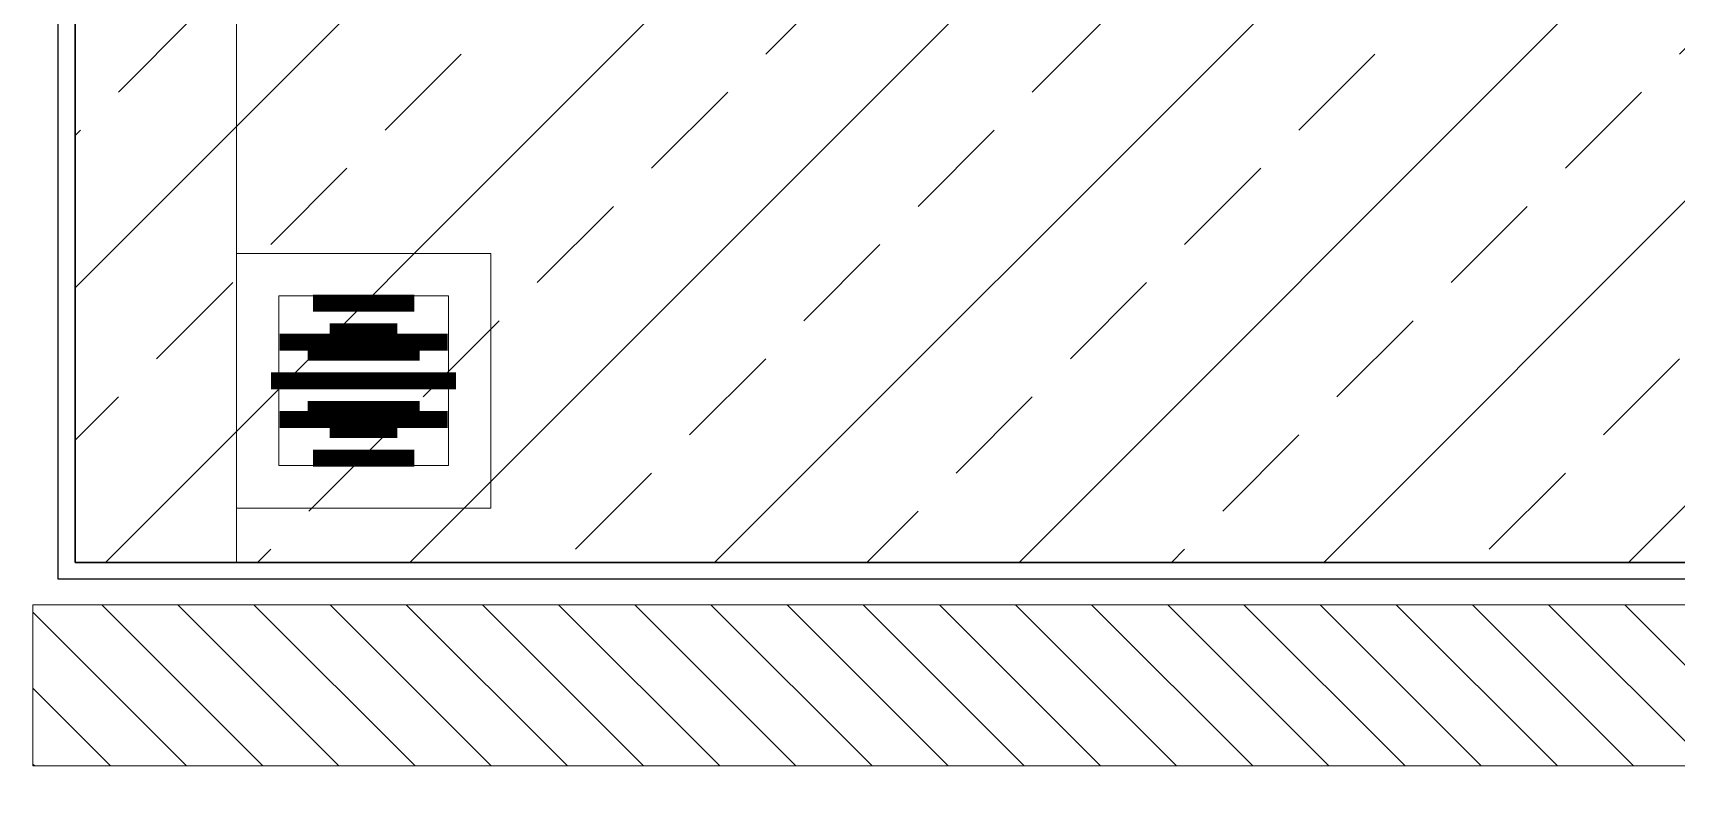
# Model space of a CAD drawing. Header units: millimetres. Extents: x -343543 to 400519, y -115663 to 104219.
# Drawn here: x -231249 to -230280, y 5473 to 5917 of the extents above; entities that cross this region are included whole.
import ezdxf

# ---------------------------------------------------------------- set-up
doc = ezdxf.new("R2010")
doc.units = ezdxf.units.MM
doc.layers.get('0').update_dxf_attribs({"color": 231, "lineweight": 0})
for name, color, linetype, lineweight in [('A-CLNG', 157, 'Continuous', 25), ('A-PATT', 252, 'Continuous', 9), ('A-SYMBOLS', 10, 'Continuous', 13), ('XREF MAT BANG TUONG XAY$0$01.Xref _MB T1$0$A-FURN', 8, 'Continuous', 5), ('XREF MAT BANG TUONG XAY$0$01.Xref _MB T1$0$A-FURN @ 50', 8, 'Continuous', 5), ('XREF MAT BANG TUONG XAY$0$01.Xref _MB T1$0$A-FURN @ 75', 8, 'Continuous', 5), ('XREF MAT BANG TUONG XAY$0$01.Xref _MB T1$0$A-TEXT', 8, 'Continuous', 25), ('XREF MAT BANG TUONG XAY$0$A-WALL-INT', 8, 'Continuous', 9)]:
    doc.layers.add(name, color=color, linetype=linetype, lineweight=lineweight)
for name, color, linetype in [('XREF MAT BANG TUONG XAY$0$A-FNSH', 8, 'Continuous'), ('XREF MAT BANG TUONG XAY$0$A-FURN', 8, 'Continuous'), ('XREF MAT BANG TUONG XAY$0$A-PATT', 8, 'Continuous')]:
    doc.layers.add(name, color=color, linetype=linetype)

# ---------------------------------------------------------------- blocks, each defined once
blk = doc.blocks.new('XREF MAT BANG TUONG XAY$0$01.Xref _MB T1$0$Drain')
at = {"color": 8}
blk.add_lwpolyline([(-1.2, -1.2), (1.2, -1.2), (1.2, 1.2), (-1.2, 1.2)], close=True, dxfattribs=at)
at = {"color": 8, "const_width": 0.16}
for points in [[(0, 0.873), (0, -0.873)], [(-0.365, 0.793), (-0.365, -0.793)], [(0.365, 0.793), (0.365, -0.793)], [(-0.731, 0.478), (-0.731, -0.478)], [(0.731, 0.478), (0.731, -0.478)]]:
    blk.add_lwpolyline(points, dxfattribs=at)
blk = doc.blocks.new('*U3468')
at = {"layer": 'XREF MAT BANG TUONG XAY$0$01.Xref _MB T1$0$A-FURN @ 50', "color": 8, "xscale": 41.66666666666719, "yscale": 41.66666666666719, "zscale": 41.66666666666719, "rotation": 90}
blk.add_blockref('XREF MAT BANG TUONG XAY$0$01.Xref _MB T1$0$Drain', (-405, 2712), dxfattribs=at)
at = {"layer": 'XREF MAT BANG TUONG XAY$0$01.Xref _MB T1$0$A-FURN @ 75', "color": 8, "xscale": 62.50000000000078, "yscale": 62.50000000000078, "zscale": 62.50000000000078, "rotation": 90}
blk.add_blockref('XREF MAT BANG TUONG XAY$0$01.Xref _MB T1$0$Drain', (-405, 2712), dxfattribs=at)
blk = doc.blocks.new('*U225')
at = {"layer": 'XREF MAT BANG TUONG XAY$0$A-PATT'}
h = blk.add_hatch(dxfattribs=at)
h.set_pattern_fill('ANSI31', color=8, scale=10)
h.set_pattern_definition([(45, (36641.79, -11178.564), (-22.45064, 22.45064), [])])
h.paths.add_polyline_path([(-38.7, 47.5), (1156.3, 47.5), (1156.3, -47.5), (-38.7, -47.5)])
at = {"layer": 'XREF MAT BANG TUONG XAY$0$A-WALL-INT', "color": 8}
blk.add_lwpolyline([(-38.7, 47.5), (1156.3, 47.5), (1156.3, -47.5), (-38.7, -47.5)], close=True, dxfattribs=at)
blk = doc.blocks.new('XREF MAT BANG TUONG XAY$0$01.Xref _MB T1$0$Phong tam')
at = {"layer": 'XREF MAT BANG TUONG XAY$0$01.Xref _MB T1$0$A-FURN', "color": 8, "elevation": 0}
blk.add_lwpolyline([(-330, 3585), (-235, 3585), (-235, 2605), (-330, 2605)], close=True, dxfattribs=at)
at = {"layer": 'XREF MAT BANG TUONG XAY$0$01.Xref _MB T1$0$A-FURN', "linetype": 'Continuous'}
blk.add_blockref('*U3468', (0, 0), dxfattribs=at)
at = {"layer": 'XREF MAT BANG TUONG XAY$0$A-FURN', "color": 8, "rotation": 180}
blk.add_blockref('*U225', (-248.7, 2532.5), dxfattribs=at)
blk = doc.blocks.new('01.Xref _MB T1')
at = {"layer": 'XREF MAT BANG TUONG XAY$0$A-FNSH', "color": 8}
for points in [[(32825.00096, 5459.99999), (32825.00096, 5604.99999), (31630.0013, 5604.99999), (31630.0013, 6584.99999), (32825.0013, 6584.99999), (32825.0013, 6729.99999), (31630.0013, 6729.99999), (31630.0013, 7709.99999), (32825.00071, 7709.99999), (32825.00071, 7854.99999), (31630.0013, 7854.99999), (31630.0013, 8834.99999), (32825.00067, 8834.99999), (32825.00067, 8979.99999), (31630.00143, 8980.00015), (31630.01054, 9964.99999), (32975.0013, 9964.99999), (32975.0013, 10224.99999)], [(32815.00096, 5469.99999), (32815.00096, 5594.99999), (31620.0013, 5594.99999), (31620.0013, 6594.99999), (32815.0013, 6594.99999), (32815.0013, 6719.99999), (31620.0013, 6719.99999), (31620.0013, 7719.99999), (32815.00071, 7719.99999), (32815.00071, 7844.99999), (31620.0013, 7844.99999), (31620.0013, 8844.99999), (32815.00067, 8844.99999), (32815.00067, 8969.99999), (31620.00134, 8970.00015), (31620.01063, 9974.99999), (32965.0013, 9974.99999), (32965.0013, 10214.99999)]]:
    blk.add_lwpolyline(points, dxfattribs=at)
at = {"layer": 'XREF MAT BANG TUONG XAY$0$01.Xref _MB T1$0$A-TEXT', "color": 8, "xscale": -1}
blk.add_blockref('XREF MAT BANG TUONG XAY$0$01.Xref _MB T1$0$Phong tam', (31395.0001, 2999.99999), dxfattribs=at)

msp = doc.modelspace()

# ---------------------------------------------------------------- block references
at = {"layer": 'A-SYMBOLS'}
msp.add_blockref('01.Xref _MB T1', (-262854.02, 0), dxfattribs=at)

# ---------------------------------------------------------------- next in the draw order: hatches: boundary and pattern name
at = {"layer": 'A-PATT'}
h = msp.add_hatch(dxfattribs=at)
h.set_pattern_fill('ANSI33', color=256, scale=20, double=1)
h.set_pattern_definition([(45, (-262854.02, -1e-05), (-89.80256, 89.80256), []), (45, (-262764.22, -1e-05), (-89.80256, 89.80256), [63.5, -31.75])])
h.paths.add_polyline_path([(-227039.02, 9965), (-231224.02, 9965), (-231224.02, 8980), (-230029.03, 8980), (-230029.03, 8835), (-231224.03, 8835), (-231224.03, 7855), (-230029.03, 7855), (-230029.03, 7710), (-231224.03, 7710), (-231224.03, 6730), (-230029.03, 6730), (-230029.03, 6585), (-231224.03, 6585), (-231224.03, 5605), (-230029.03, 5605), (-230029.03, 5460), (-231224.03, 5460), (-231224.03, 4480), (-229674.03, 4480), (-229674.03, 4135), (-229819.03, 4135), (-229819.03, 4335), (-231224.03, 4335), (-231224.03, 3235), (-229819.03, 3235), (-229819.03, 3435), (-229674.03, 3435), (-229674.03, 3235), (-228584.03, 3235), (-228584.03, 3435), (-228439.03, 3435), (-228439.03, 3235), (-227129.01, 3235), (-227129.01, 3425), (-227039.01, 3425), (-227039.01, 4335), (-228439.03, 4335), (-228439.03, 4135), (-228584.03, 4135), (-228584.03, 4480), (-227039.02, 4480)])

# ---------------------------------------------------------------- next in the draw order: linework, layer by layer
at = {"layer": 'A-CLNG', "color": 251}
msp.add_lwpolyline([(-227039.02, 4480), (-227039.02, 9965), (-231224.02, 9965), (-231224.02, 8980), (-230029.03, 8980), (-230029.03, 8835), (-231224.03, 8835), (-231224.03, 7855), (-230029.03, 7855), (-230029.03, 7710), (-231224.03, 7710), (-231224.03, 6730), (-230029.03, 6730), (-230029.03, 6585), (-231224.03, 6585), (-231224.03, 5605), (-230029.03, 5605), (-230029.03, 5460)], dxfattribs=at)

doc.saveas('drawing.dxf')
